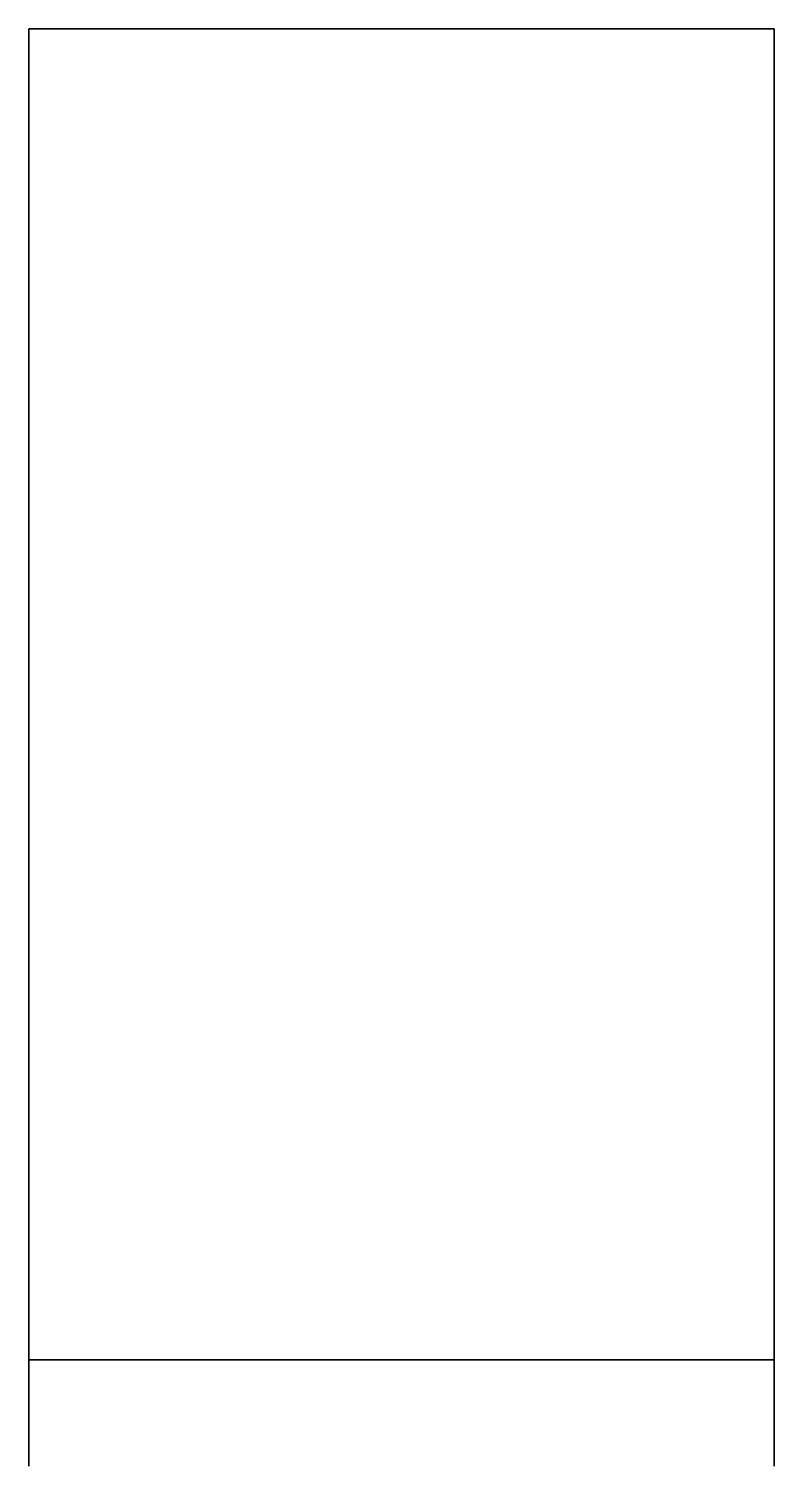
# Model space of a CAD drawing. Extents: x -0.07 to 0.07, y -0.14 to 0.13.
import ezdxf

# ---------------------------------------------------------------- set-up
doc = ezdxf.new("R2010")
doc.units = 0
doc.layers.add('TURRET', color=2, linetype='CONTINUOUS')

msp = doc.modelspace()

# ---------------------------------------------------------------- linework, layer by layer
at = {"layer": 'TURRET'}
for points in [[(-0.07, -0.07, 2), (-0.07, 0.13, 1.79), (-0.07, -0.12, 1.79), (-0.07, -0.14, 1.97)], [(0.07, 0.13, 1.79), (-0.07, 0.13, 1.79), (-0.07, -0.12, 1.79), (0.07, -0.12, 1.79)], [(0.07, -0.12, 1.79), (-0.07, -0.12, 1.79), (-0.07, 0.13, 1.79), (0.07, 0.13, 1.79)], [(-0.07, 0.13, 1.79), (-0.07, -0.07, 2), (-0.07, -0.14, 1.97), (-0.07, -0.12, 1.79)], [(0.07, -0.07, 2), (0.07, 0.13, 1.79), (0.07, -0.12, 1.79), (0.07, -0.14, 1.97)], [(0.07, -0.14, 1.97), (0.07, -0.12, 1.79), (0.07, 0.13, 1.79), (0.07, -0.07, 2)]]:
    msp.add_3dface(points, dxfattribs=at)

doc.saveas('drawing.dxf')
